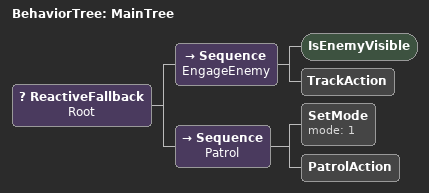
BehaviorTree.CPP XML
<root main_tree_to_execute="MainTree">
    <BehaviorTree ID="MainTree">
        <ReactiveFallback name="Root">
            <Sequence name="EngageEnemy">
                <IsEnemyVisible/>
                <TrackAction/>
            </Sequence>
            <Sequence name="Patrol">
                <SetMode mode="1"/>
                <PatrolAction/>
            </Sequence>
        </ReactiveFallback>
    </BehaviorTree>
</root>
